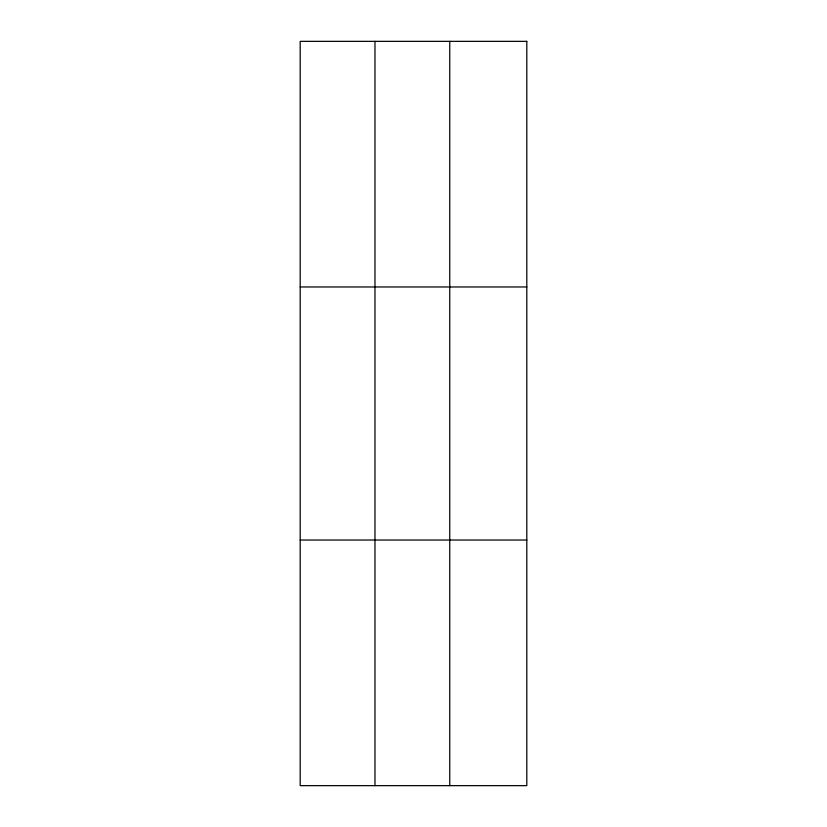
<?xml version="1.0" encoding="UTF-8"?>
<svg xmlns="http://www.w3.org/2000/svg" width="827" height="827" viewBox="0 0 827 827"><rect width="100%" height="100%" fill="white"/><g stroke="black" fill="none" stroke-linecap="round" stroke-linejoin="round"><path stroke-width="1.24" d="M374.972 785.65L374.972 41.35M449.754 785.65L449.754 41.35M300.191 286.969L526.809 286.969M300.191 540.031L526.809 540.031M526.809 41.35L526.809 785.65L300.191 785.65L300.191 41.35L526.809 41.35"/></g></svg>
